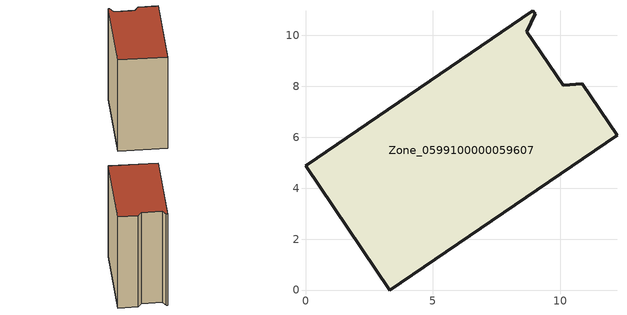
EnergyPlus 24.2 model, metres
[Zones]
Zone_0599100000059607
 floor ground (C_G): 0,4.88 8.93,10.96 9.01,10.85 8.69,10.15 10.11,8.04 10.86,8.1 12.23,6.07 3.31,0 z0
 wall outside (C_F): 3.31,0 12.23,6.07 10.86,8.1 10.11,8.04 8.69,10.15 9.01,10.85 8.93,10.96 0,4.88 3.31,0 z0:12.97
 roof outside (C_R): 8.93,10.96 0,4.88 3.31,0 12.23,6.07 10.86,8.1 10.11,8.04 8.69,10.15 9.01,10.85 z12.97
[BUILDING]
Pand.0599100000059607: North Axis=0; Terrain=City; Loads Convergence Tolerance Value=0.04; Temperature Convergence Tolerance Value=0.4; Solar Distribution=FullExterior; Maximum Number of Warmup Days=25; Minimum Number of Warmup Days=1
[Site:Location]
Rotterdam.The.Hague.AP_ZH_NLD Design_Conditions: Latitude=51.96; Longitude=4.45; Time Zone=1; Elevation=-4.5
[SITE:GROUNDTEMPERATURE:BUILDINGSURFACE]
18, 18, 18, 18, 18, 18, 18, 18, 18, 18, 18, 18
[MATERIAL] Thermal Absorptance=0.9; Solar Absorptance=0.7; Visible Absorptance=0.7
Name | Roughness | Thickness | Conductivity | Density | Specific Heat
G.TI.1946 | MediumSmooth | 0.15 | 1 | 540 | 1210
F.TI.1946 | Rough | 0.3 | 0.857143 | 1920 | 840
R.TI.1946 | MediumRough | 0.2 | 0.1 | 1500 | 1000
[CONSTRUCTION]
C_G: G.TI.1946
C_F: F.TI.1946
C_R: R.TI.1946
[ZONE]
Zone_0599100000059607: Type=1; Multiplier=1; Ceiling Height=Autocalculate; Volume=Autocalculate; Floor Area=autocalculate; Part of Total Floor Area=Yes
[ZONEINFILTRATION:DESIGNFLOWRATE]
Infil_Zone_0599100000059607: Zone or ZoneList or Space or SpaceList=Zone_0599100000059607; Schedule=AlwaysOn; Design Flow Rate Calculation Method=Flow/Area; Flow Rate per Floor Area=0.003; Constant Term Coefficient=1; Temperature Term Coefficient=0; Velocity Term Coefficient=0; Velocity Squared Term Coefficient=0
[HVACTEMPLATE:ZONE:IDEALLOADSAIRSYSTEM]
Zone_0599100000059607: Maximum Heating Supply Air Temperature=50; Minimum Cooling Supply Air Temperature=13; Maximum Heating Supply Air Humidity Ratio=0.0156; Minimum Cooling Supply Air Humidity Ratio=0.0077; Heating Limit=NoLimit; Cooling Limit=NoLimit; Dehumidification Control Type=ConstantSensibleHeatRatio; Cooling Sensible Heat Ratio=0.7; Dehumidification Setpoint=60; Humidification Control Type=None; Humidification Setpoint=30; Outdoor Air Method=None; Outdoor Air Flow Rate per Person=0.00944; Outdoor Air Flow Rate per Zone Floor Area=0; Outdoor Air Flow Rate per Zone=0; Demand Controlled Ventilation Type=None; Outdoor Air Economizer Type=NoEconomizer; Heat Recovery Type=None; Sensible Heat Recovery Effectiveness=0.7; Latent Heat Recovery Effectiveness=0.65
[ZONECONTROL:THERMOSTAT]
ThermostatControl_Zone_0599100000059607: Zone or ZoneList=Zone_0599100000059607; Control Type Schedule=DualSetpointControlType; Control 1=Thermostat_Zone_0599100000059607; Temperature Difference Between Cutout And Setpoint=0
[THERMOSTATSETPOINT:DUALSETPOINT]
Thermostat_Zone_0599100000059607: Heating Setpoint Temperature Schedule=HeatingSetpoint_Zone_0599100000059607; Cooling Setpoint Temperature Schedule=CoolingSetpoint_Zone_0599100000059607
[SCHEDULE:COMPACT]
HeatingSetpoint_Zone_0599100000059607: Through: 12/31, For: AllDays, Until: 24:00, 21
CoolingSetpoint_Zone_0599100000059607: Through: 12/31, For: AllDays, Until: 24:00, 24
DualSetpointControlType: Through: 12/31, For: AllDays, Until: 24:00, 4
AlwaysOn: Through: 12/31, For: AllDays, Until: 24:00, 1
